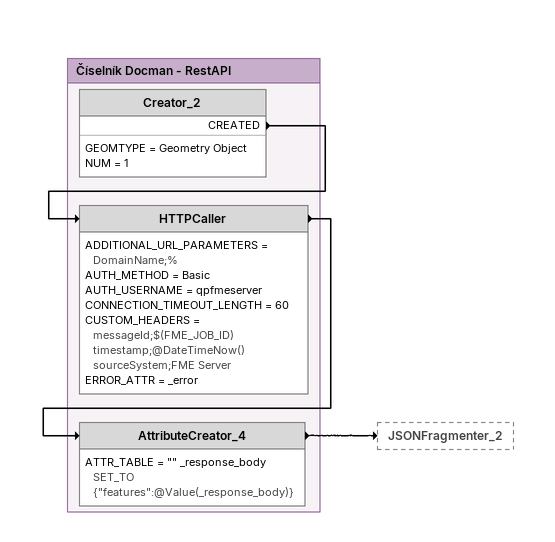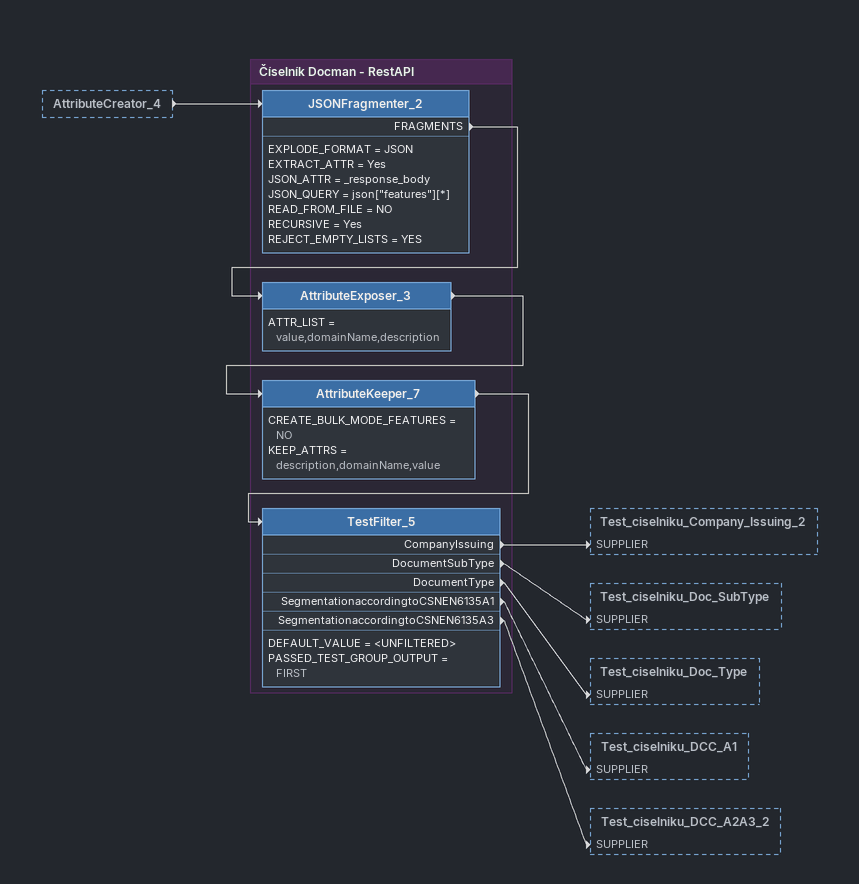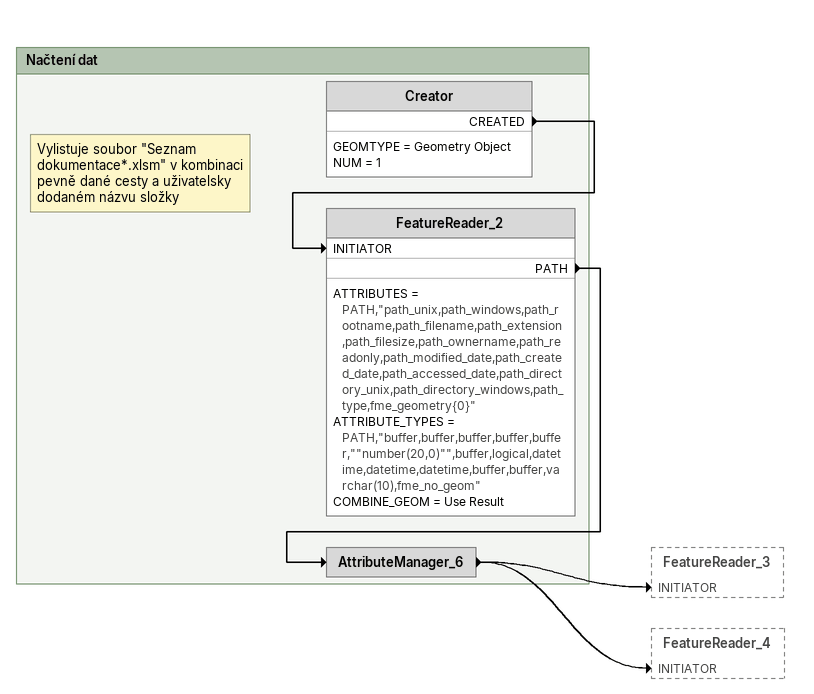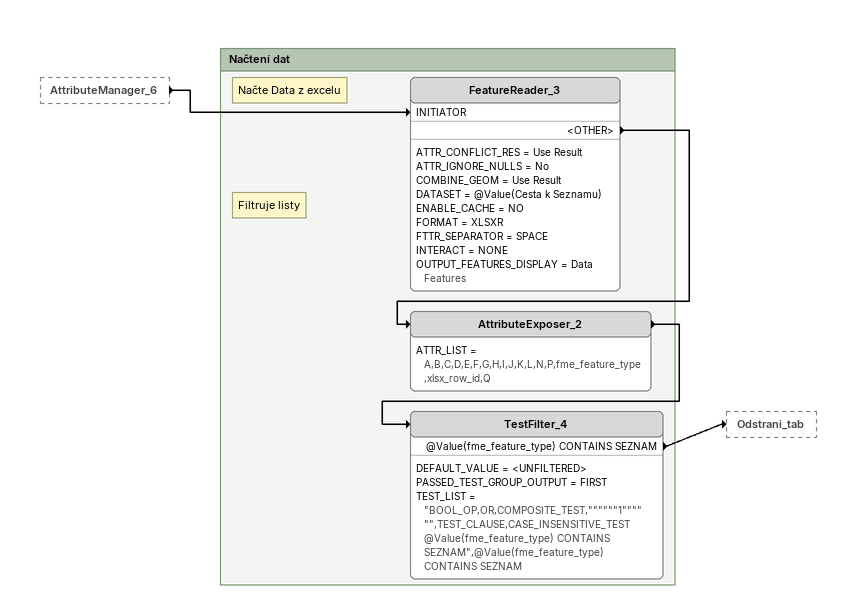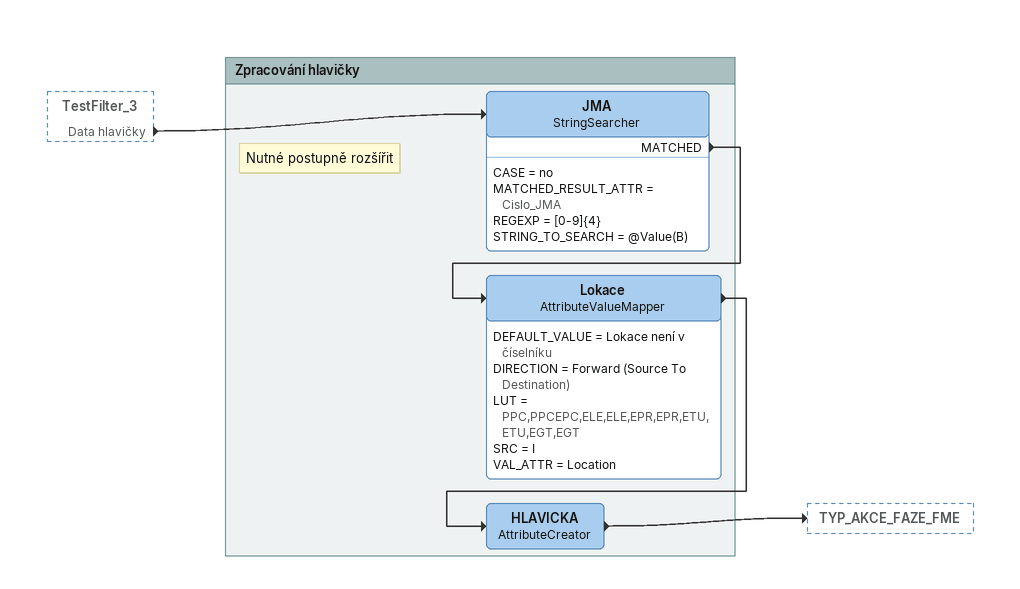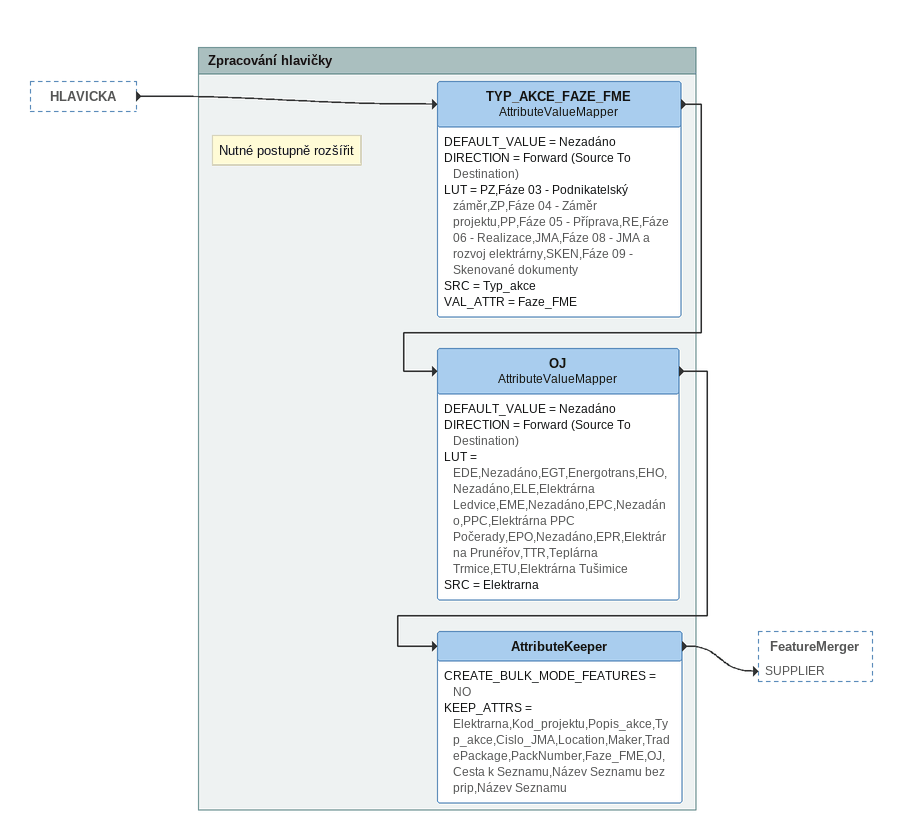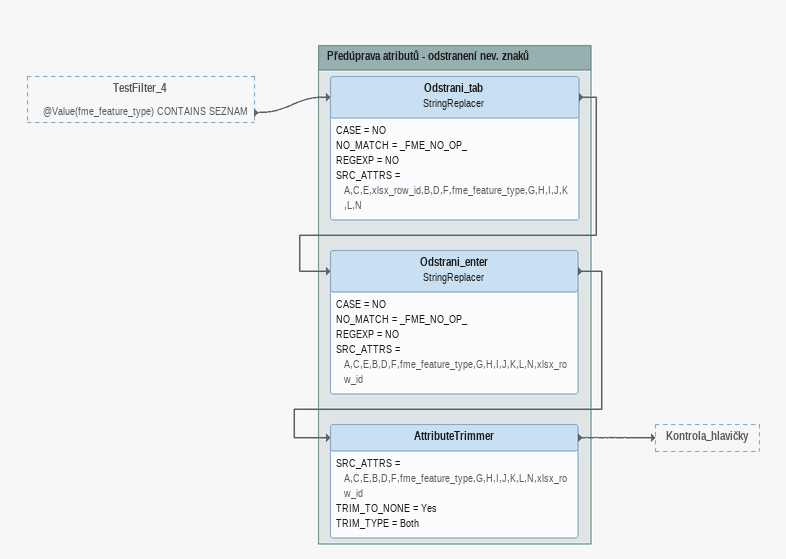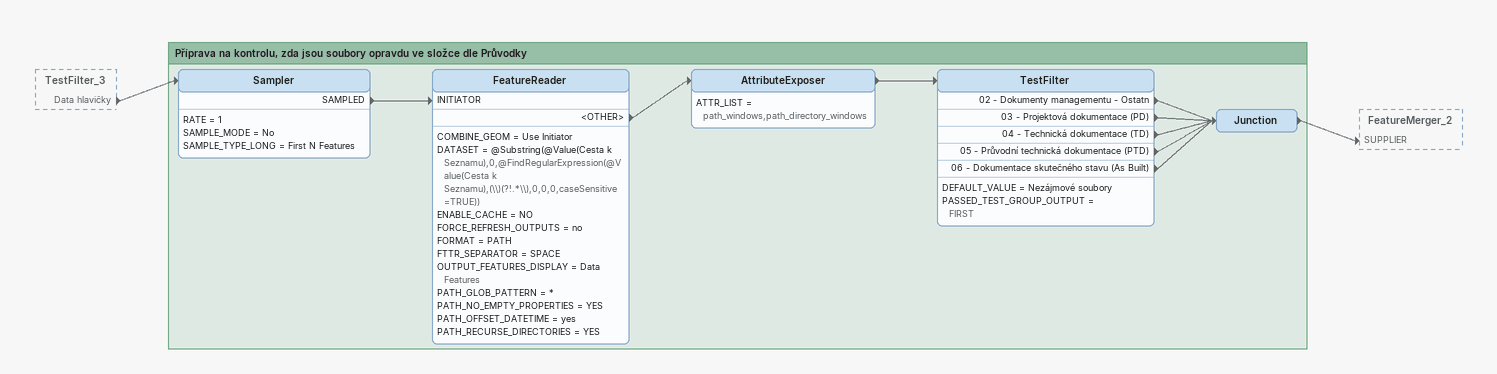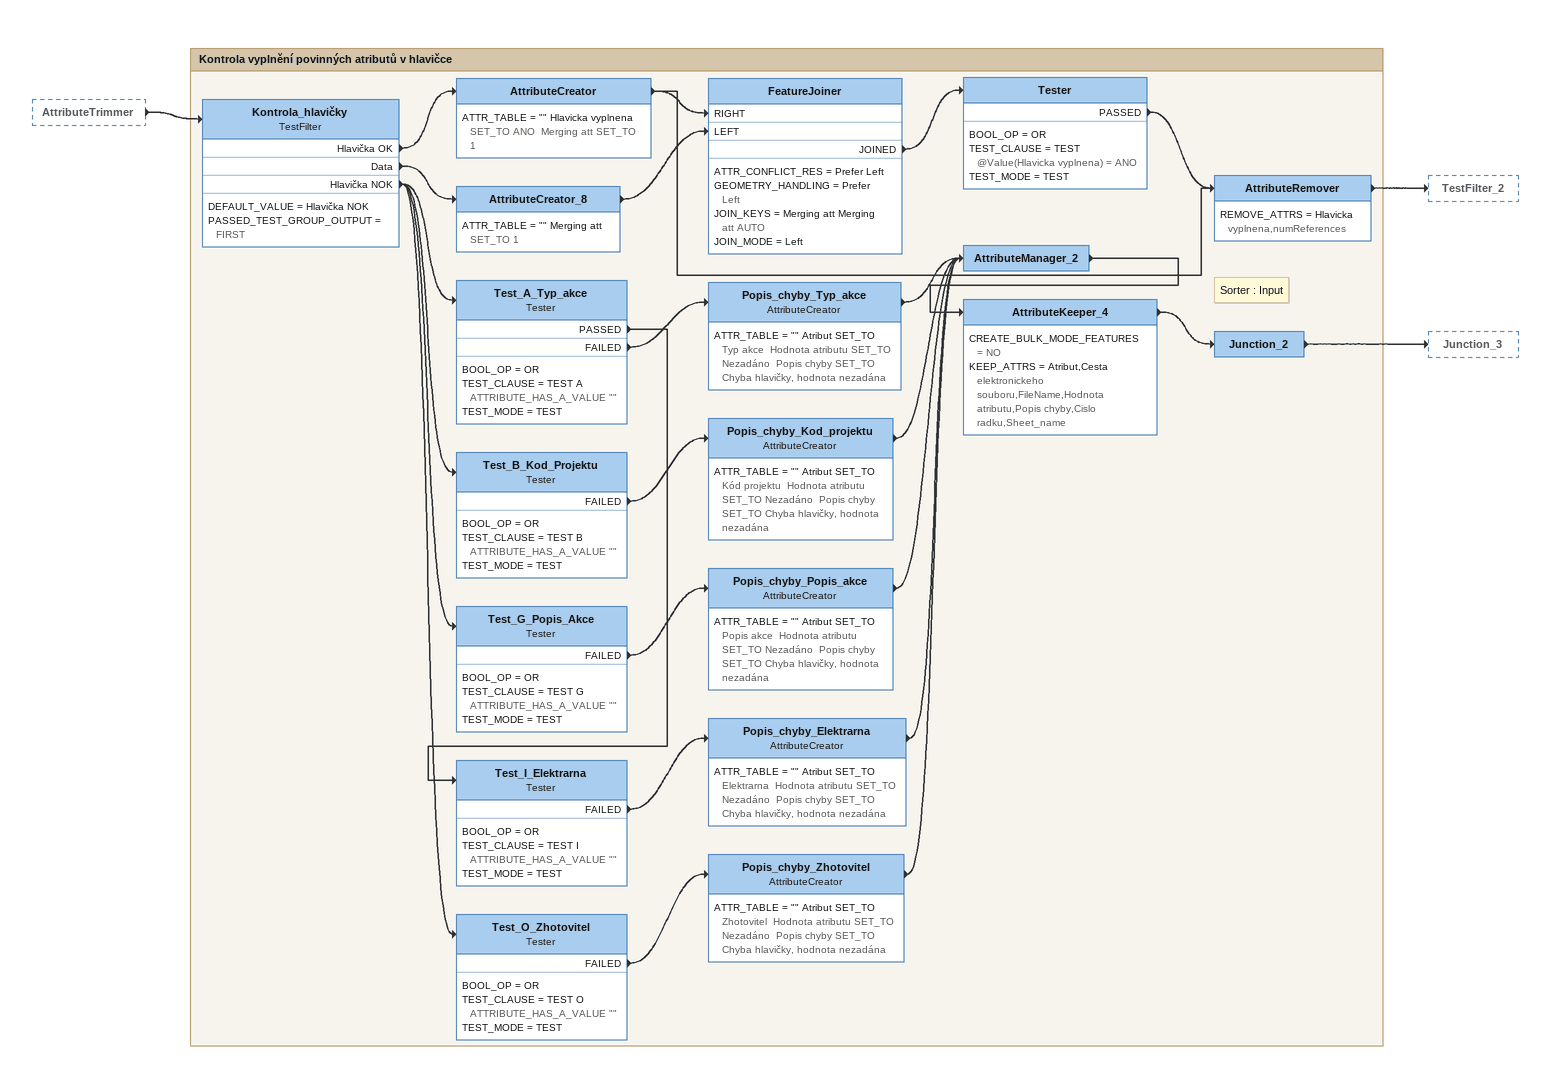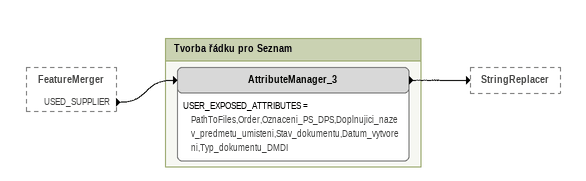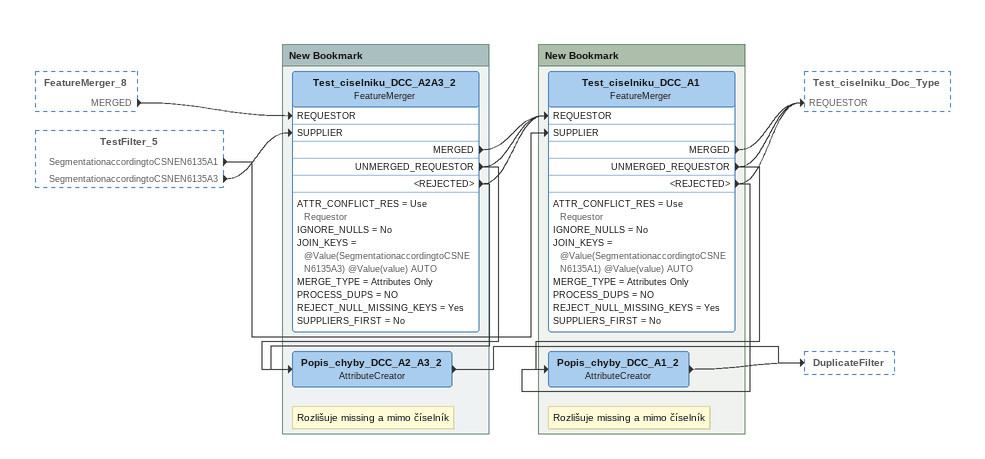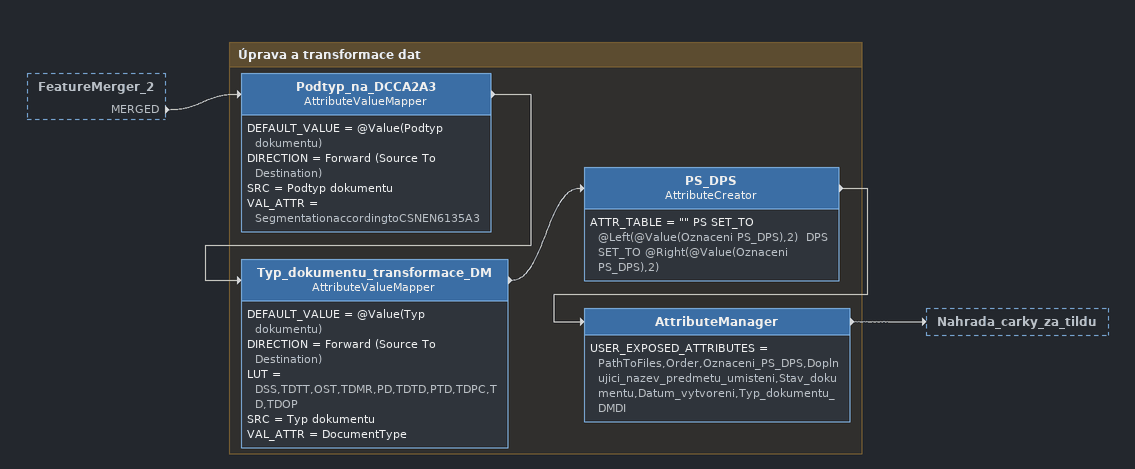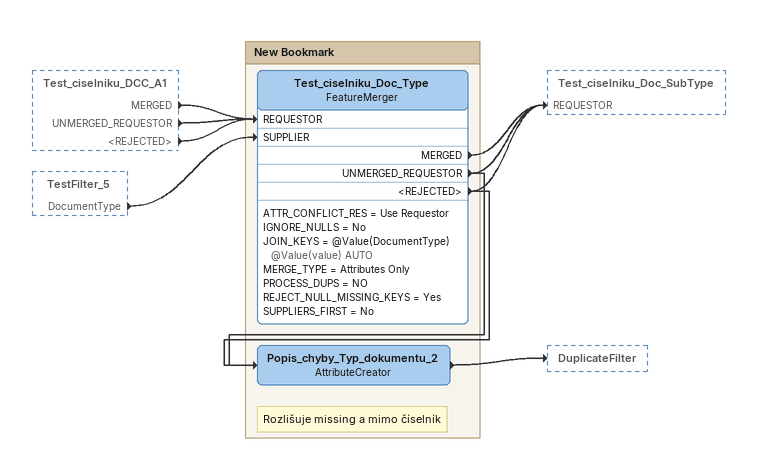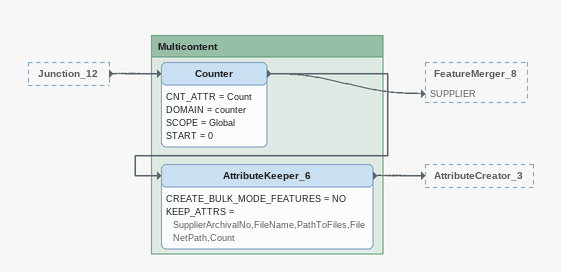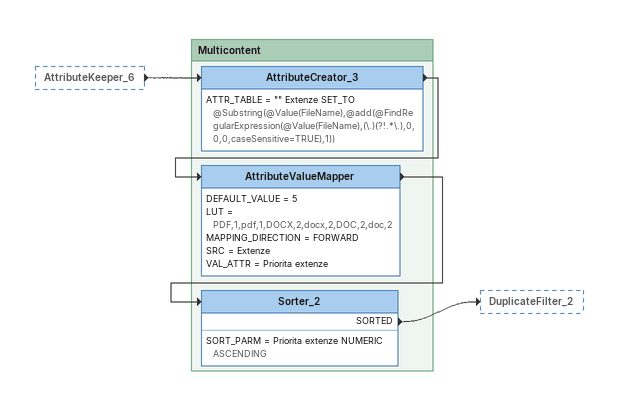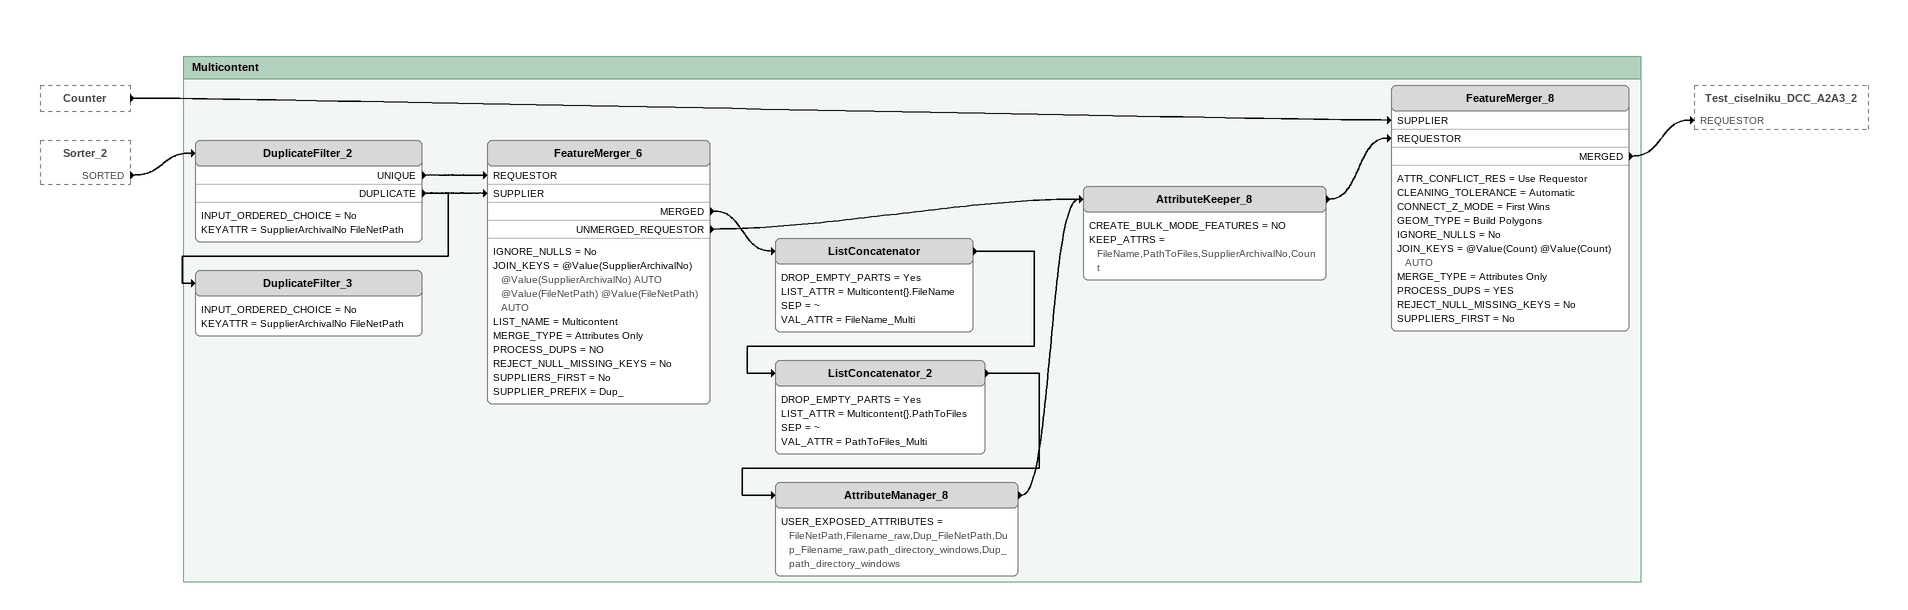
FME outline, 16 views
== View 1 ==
Bookmark: Číselník Docman - RestAPI
Creator_2
    GEOMTYPE = Geometry Object
    NUM = 1
    CREATED -> HTTPCaller
HTTPCaller
    ADDITIONAL_URL_PARAMETERS = DomainName;%
    AUTH_METHOD = Basic
    AUTH_USERNAME = qpfmeserver
    CONNECTION_TIMEOUT_LENGTH = 60
    CUSTOM_HEADERS = messageId;$(FME_JOB_ID) timestamp;@DateTimeNow() sourceSystem;FME Server
    ERROR_ATTR = _error
    -> AttributeCreator_4
AttributeCreator_4
    ATTR_TABLE = "" _response_body SET_TO {"features":@Value(_response_body)}
    -> JSONFragmenter_2

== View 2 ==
AttributeCreator_4 [outside]
    -> JSONFragmenter_2

Bookmark: Číselník Docman - RestAPI
JSONFragmenter_2
    EXPLODE_FORMAT = JSON
    EXTRACT_ATTR = Yes
    JSON_ATTR = _response_body
    JSON_QUERY = json["features"][*]
    READ_FROM_FILE = NO
    RECURSIVE = Yes
    REJECT_EMPTY_LISTS = YES
    FRAGMENTS -> AttributeExposer_3
AttributeExposer_3
    ATTR_LIST = value,domainName,description
    -> AttributeKeeper_7
AttributeKeeper_7
    CREATE_BULK_MODE_FEATURES = NO
    KEEP_ATTRS = description,domainName,value
    -> TestFilter_5
TestFilter_5
    DEFAULT_VALUE = <UNFILTERED>
    PASSED_TEST_GROUP_OUTPUT = FIRST
    CompanyIssuing -> Test_ciselniku_Company_Issuing_2 [SUPPLIER]
    DocumentSubType -> Test_ciselniku_Doc_SubType [SUPPLIER]
    DocumentType -> Test_ciselniku_Doc_Type [SUPPLIER]
    SegmentationaccordingtoCSNEN6135A1 -> Test_ciselniku_DCC_A1 [SUPPLIER]
    SegmentationaccordingtoCSNEN6135A3 -> Test_ciselniku_DCC_A2A3_2 [SUPPLIER]

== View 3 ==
Bookmark: Načtení dat
Creator
    GEOMTYPE = Geometry Object
    NUM = 1
    CREATED -> FeatureReader_2 [INITIATOR]
Note: Vylistuje soubor "Seznam dokumentace*.xlsm" v kombinaci pevně dané cesty a uživatelsky dodaném názvu složky
FeatureReader_2
    ATTRIBUTES = PATH,"path_unix,path_windows,path_rootname,path_filename,path_extension,path_filesize,path_ownername,path_readonly,path_modified_date,path_created_date,path_accessed_date,path_directory_unix,path_directory_windows,path_type,fme_geometry{0}"
    ATTRIBUTE_TYPES = PATH,"buffer,buffer,buffer,buffer,buffer,""number(20,0)"",buffer,logical,datetime,datetime,datetime,buffer,buffer,varchar(10),fme_no_geom"
    COMBINE_GEOM = Use Result
    PATH -> AttributeManager_6
AttributeManager_6
    -> FeatureReader_3 [INITIATOR]
    -> FeatureReader_4 [INITIATOR]

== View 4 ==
AttributeManager_6 [outside]
    -> FeatureReader_3 [INITIATOR]

Bookmark: Načtení dat
Note: Načte Data z excelu
FeatureReader_3
    ATTR_CONFLICT_RES = Use Result
    ATTR_IGNORE_NULLS = No
    COMBINE_GEOM = Use Result
    DATASET = @Value(Cesta k Seznamu)
    ENABLE_CACHE = NO
    FORMAT = XLSXR
    FTTR_SEPARATOR = SPACE
    INTERACT = NONE
    OUTPUT_FEATURES_DISPLAY = Data Features
    <OTHER> -> AttributeExposer_2
AttributeExposer_2
    ATTR_LIST = A,B,C,D,E,F,G,H,I,J,K,L,N,P,fme_feature_type,xlsx_row_id,Q
    -> TestFilter_4
Note: Filtruje listy
TestFilter_4
    DEFAULT_VALUE = <UNFILTERED>
    PASSED_TEST_GROUP_OUTPUT = FIRST
    TEST_LIST = "BOOL_OP,OR,COMPOSITE_TEST,""""""1"""""",TEST_CLAUSE,CASE_INSENSITIVE_TEST @Value(fme_feature_type) CONTAINS SEZNAM",@Value(fme_feature_type) CONTAINS SEZNAM
    @Value(fme_feature_type) CONTAINS SEZNAM -> Odstrani_tab

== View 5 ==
TestFilter_3 [outside]
    Data hlavičky -> JMA

Bookmark: Zpracování hlavičky
JMA: StringSearcher
    CASE = no
    MATCHED_RESULT_ATTR = Cislo_JMA
    REGEXP = [0-9]{4}
    STRING_TO_SEARCH = @Value(B)
    MATCHED -> Lokace
Note: Nutné postupně rozšířit
Lokace: AttributeValueMapper
    DEFAULT_VALUE = Lokace není v číselníku
    DIRECTION = Forward (Source To Destination)
    LUT = PPC,PPCEPC,ELE,ELE,EPR,EPR,ETU,ETU,EGT,EGT
    SRC = I
    VAL_ATTR = Location
    -> HLAVICKA
HLAVICKA: AttributeCreator
    -> TYP_AKCE_FAZE_FME

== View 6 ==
HLAVICKA [outside]
    -> TYP_AKCE_FAZE_FME

Bookmark: Zpracování hlavičky
TYP_AKCE_FAZE_FME: AttributeValueMapper
    DEFAULT_VALUE = Nezadáno
    DIRECTION = Forward (Source To Destination)
    LUT = PZ,Fáze 03 - Podnikatelský záměr,ZP,Fáze 04 - Záměr projektu,PP,Fáze 05 - Příprava,RE,Fáze 06 - Realizace,JMA,Fáze 08 - JMA a rozvoj elektrárny,SKEN,Fáze 09 - Skenované dokumenty
    SRC = Typ_akce
    VAL_ATTR = Faze_FME
    -> OJ
Note: Nutné postupně rozšířit
OJ: AttributeValueMapper
    DEFAULT_VALUE = Nezadáno
    DIRECTION = Forward (Source To Destination)
    LUT = EDE,Nezadáno,EGT,Energotrans,EHO,Nezadáno,ELE,Elektrárna Ledvice,EME,Nezadáno,EPC,Nezadáno,PPC,Elektrárna PPC Počerady,EPO,Nezadáno,EPR,Elektrárna Prunéřov,TTR,Teplárna Trmice,ETU,Elektrárna Tušimice
    SRC = Elektrarna
    -> AttributeKeeper
AttributeKeeper
    CREATE_BULK_MODE_FEATURES = NO
    KEEP_ATTRS = Elektrarna,Kod_projektu,Popis_akce,Typ_akce,Cislo_JMA,Location,Maker,TradePackage,PackNumber,Faze_FME,OJ,Cesta k Seznamu,Název Seznamu bez prip,Název Seznamu
    -> FeatureMerger [SUPPLIER]

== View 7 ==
TestFilter_4 [outside]
    @Value(fme_feature_type) CONTAINS SEZNAM -> Odstrani_tab

Bookmark: Předúprava atributů - odstranení nev. znaků
Odstrani_tab: StringReplacer
    CASE = NO
    NO_MATCH = _FME_NO_OP_
    REGEXP = NO
    SRC_ATTRS = A,C,E,xlsx_row_id,B,D,F,fme_feature_type,G,H,I,J,K,L,N
    -> Odstrani_enter
Odstrani_enter: StringReplacer
    CASE = NO
    NO_MATCH = _FME_NO_OP_
    REGEXP = NO
    SRC_ATTRS = A,C,E,B,D,F,fme_feature_type,G,H,I,J,K,L,N,xlsx_row_id
    -> AttributeTrimmer
AttributeTrimmer
    SRC_ATTRS = A,C,E,B,D,F,fme_feature_type,G,H,I,J,K,L,N,xlsx_row_id
    TRIM_TO_NONE = Yes
    TRIM_TYPE = Both
    -> Kontrola_hlavičky

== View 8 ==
TestFilter_3 [outside]
    Data hlavičky -> Sampler

Bookmark: Příprava na kontrolu, zda jsou soubory opravdu ve složce dle Průvodky
Sampler
    RATE = 1
    SAMPLE_MODE = No
    SAMPLE_TYPE_LONG = First N Features
    SAMPLED -> FeatureReader [INITIATOR]
FeatureReader
    COMBINE_GEOM = Use Initiator
    DATASET = @Substring(@Value(Cesta k Seznamu),0,@FindRegularExpression(@Value(Cesta k Seznamu),(\\)(?!.*\\),0,0,0,caseSensitive=TRUE))
    ENABLE_CACHE = NO
    FORCE_REFRESH_OUTPUTS = no
    FORMAT = PATH
    FTTR_SEPARATOR = SPACE
    OUTPUT_FEATURES_DISPLAY = Data Features
    PATH_GLOB_PATTERN = *
    PATH_NO_EMPTY_PROPERTIES = YES
    PATH_OFFSET_DATETIME = yes
    PATH_RECURSE_DIRECTORIES = YES
    <OTHER> -> AttributeExposer
AttributeExposer
    ATTR_LIST = path_windows,path_directory_windows
    -> TestFilter
TestFilter
    DEFAULT_VALUE = Nezájmové soubory
    PASSED_TEST_GROUP_OUTPUT = FIRST
    02 - Dokumenty managementu - Ostatn -> Junction
    03 - Projektová dokumentace (PD) -> Junction
    04 - Technická dokumentace (TD) -> Junction
    05 - Průvodní technická dokumentace (PTD) -> Junction
    06 - Dokumentace skutečného stavu (As Built) -> Junction
Junction
    -> FeatureMerger_2 [SUPPLIER]

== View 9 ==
AttributeTrimmer [outside]
    -> Kontrola_hlavičky

Bookmark: Kontrola vyplnění povinných atributů v hlavičce
Kontrola_hlavičky: TestFilter
    DEFAULT_VALUE = Hlavička NOK
    PASSED_TEST_GROUP_OUTPUT = FIRST
    Hlavička OK -> AttributeCreator
    Data -> AttributeCreator_8
    Hlavička NOK -> Test_A_Typ_akce
    Hlavička NOK -> Test_B_Kod_Projektu
    Hlavička NOK -> Test_G_Popis_Akce
    Hlavička NOK -> Test_O_Zhotovitel
AttributeCreator
    ATTR_TABLE = "" Hlavicka vyplnena SET_TO ANO  Merging att SET_TO 1
    -> FeatureJoiner [RIGHT]
    -> AttributeRemover
AttributeCreator_8
    ATTR_TABLE = "" Merging att SET_TO 1
    -> FeatureJoiner [LEFT]
FeatureJoiner
    ATTR_CONFLICT_RES = Prefer Left
    GEOMETRY_HANDLING = Prefer Left
    JOIN_KEYS = Merging att Merging att AUTO
    JOIN_MODE = Left
    JOINED -> Tester
Tester
    BOOL_OP = OR
    TEST_CLAUSE = TEST @Value(Hlavicka vyplnena) = ANO
    TEST_MODE = TEST
    PASSED -> AttributeRemover
AttributeRemover
    REMOVE_ATTRS = Hlavicka vyplnena,numReferences
    -> TestFilter_2
Test_A_Typ_akce: Tester
    BOOL_OP = OR
    TEST_CLAUSE = TEST A ATTRIBUTE_HAS_A_VALUE ""
    TEST_MODE = TEST
    PASSED -> Test_I_Elektrarna
    FAILED -> Popis_chyby_Typ_akce
Popis_chyby_Typ_akce: AttributeCreator
    ATTR_TABLE = "" Atribut SET_TO Typ akce  Hodnota atributu SET_TO Nezadáno  Popis chyby SET_TO Chyba hlavičky, hodnota nezadána
    -> AttributeManager_2
Test_I_Elektrarna: Tester
    BOOL_OP = OR
    TEST_CLAUSE = TEST I ATTRIBUTE_HAS_A_VALUE ""
    TEST_MODE = TEST
    FAILED -> Popis_chyby_Elektrarna
Popis_chyby_Elektrarna: AttributeCreator
    ATTR_TABLE = "" Atribut SET_TO Elektrarna  Hodnota atributu SET_TO Nezadáno  Popis chyby SET_TO Chyba hlavičky, hodnota nezadána
    -> AttributeManager_2
Test_B_Kod_Projektu: Tester
    BOOL_OP = OR
    TEST_CLAUSE = TEST B ATTRIBUTE_HAS_A_VALUE ""
    TEST_MODE = TEST
    FAILED -> Popis_chyby_Kod_projektu
Popis_chyby_Kod_projektu: AttributeCreator
    ATTR_TABLE = "" Atribut SET_TO Kód projektu  Hodnota atributu SET_TO Nezadáno  Popis chyby SET_TO Chyba hlavičky, hodnota nezadána
    -> AttributeManager_2
Test_G_Popis_Akce: Tester
    BOOL_OP = OR
    TEST_CLAUSE = TEST G ATTRIBUTE_HAS_A_VALUE ""
    TEST_MODE = TEST
    FAILED -> Popis_chyby_Popis_akce
Popis_chyby_Popis_akce: AttributeCreator
    ATTR_TABLE = "" Atribut SET_TO Popis akce  Hodnota atributu SET_TO Nezadáno  Popis chyby SET_TO Chyba hlavičky, hodnota nezadána
    -> AttributeManager_2
Test_O_Zhotovitel: Tester
    BOOL_OP = OR
    TEST_CLAUSE = TEST O ATTRIBUTE_HAS_A_VALUE ""
    TEST_MODE = TEST
    FAILED -> Popis_chyby_Zhotovitel
Popis_chyby_Zhotovitel: AttributeCreator
    ATTR_TABLE = "" Atribut SET_TO Zhotovitel  Hodnota atributu SET_TO Nezadáno  Popis chyby SET_TO Chyba hlavičky, hodnota nezadána
    -> AttributeManager_2
AttributeManager_2
    -> AttributeKeeper_4
AttributeKeeper_4
    CREATE_BULK_MODE_FEATURES = NO
    KEEP_ATTRS = Atribut,Cesta elektronickeho souboru,FileName,Hodnota atributu,Popis chyby,Cislo radku,Sheet_name
    -> Junction_2
Note: Sorter : Input
Junction_2
    -> Junction_3

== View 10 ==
FeatureMerger [outside]
    USED_SUPPLIER -> AttributeManager_3

Bookmark: Tvorba řádku pro Seznam
AttributeManager_3
    USER_EXPOSED_ATTRIBUTES = PathToFiles,Order,Oznaceni_PS_DPS,Doplnujici_nazev_predmetu_umisteni,Stav_dokumentu,Datum_vytvoreni,Typ_dokumentu_DMDI
    -> StringReplacer

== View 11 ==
FeatureMerger_8 [outside]
    MERGED -> Test_ciselniku_DCC_A2A3_2 [REQUESTOR]
TestFilter_5 [outside]
    SegmentationaccordingtoCSNEN6135A1 -> Test_ciselniku_DCC_A1 [SUPPLIER]
    SegmentationaccordingtoCSNEN6135A3 -> Test_ciselniku_DCC_A2A3_2 [SUPPLIER]

Bookmark: New Bookmark
Test_ciselniku_DCC_A2A3_2: FeatureMerger
    ATTR_CONFLICT_RES = Use Requestor
    IGNORE_NULLS = No
    JOIN_KEYS = @Value(SegmentationaccordingtoCSNEN6135A3) @Value(value) AUTO
    MERGE_TYPE = Attributes Only
    PROCESS_DUPS = NO
    REJECT_NULL_MISSING_KEYS = Yes
    SUPPLIERS_FIRST = No
    MERGED -> Test_ciselniku_DCC_A1 [REQUESTOR]
    UNMERGED_REQUESTOR -> Popis_chyby_DCC_A2_A3_2
    UNMERGED_REQUESTOR -> Test_ciselniku_DCC_A1 [REQUESTOR]
    <REJECTED> -> Popis_chyby_DCC_A2_A3_2
    <REJECTED> -> Test_ciselniku_DCC_A1 [REQUESTOR]
Note: Rozlišuje missing a mimo číselník
Popis_chyby_DCC_A2_A3_2: AttributeCreator
    -> DuplicateFilter

Bookmark: New Bookmark
Test_ciselniku_DCC_A1: FeatureMerger
    ATTR_CONFLICT_RES = Use Requestor
    IGNORE_NULLS = No
    JOIN_KEYS = @Value(SegmentationaccordingtoCSNEN6135A1) @Value(value) AUTO
    MERGE_TYPE = Attributes Only
    PROCESS_DUPS = NO
    REJECT_NULL_MISSING_KEYS = Yes
    SUPPLIERS_FIRST = No
    MERGED -> Test_ciselniku_Doc_Type [REQUESTOR]
    UNMERGED_REQUESTOR -> Popis_chyby_DCC_A1_2
    UNMERGED_REQUESTOR -> Test_ciselniku_Doc_Type [REQUESTOR]
    <REJECTED> -> Popis_chyby_DCC_A1_2
    <REJECTED> -> Test_ciselniku_Doc_Type [REQUESTOR]
Note: Rozlišuje missing a mimo číselník
Popis_chyby_DCC_A1_2: AttributeCreator
    -> DuplicateFilter

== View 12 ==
FeatureMerger_2 [outside]
    MERGED -> Podtyp_na_DCCA2A3

Bookmark: Úprava a transformace dat
Podtyp_na_DCCA2A3: AttributeValueMapper
    DEFAULT_VALUE = @Value(Podtyp dokumentu)
    DIRECTION = Forward (Source To Destination)
    SRC = Podtyp dokumentu
    VAL_ATTR = SegmentationaccordingtoCSNEN6135A3
    -> Typ_dokumentu_transformace_DM
Typ_dokumentu_transformace_DM: AttributeValueMapper
    DEFAULT_VALUE = @Value(Typ dokumentu)
    DIRECTION = Forward (Source To Destination)
    LUT = DSS,TDTT,OST,TDMR,PD,TDTD,PTD,TDPC,TD,TDOP
    SRC = Typ dokumentu
    VAL_ATTR = DocumentType
    -> PS_DPS
PS_DPS: AttributeCreator
    ATTR_TABLE = "" PS SET_TO @Left(@Value(Oznaceni PS_DPS),2)  DPS SET_TO @Right(@Value(Oznaceni PS_DPS),2)
    -> AttributeManager
AttributeManager
    USER_EXPOSED_ATTRIBUTES = PathToFiles,Order,Oznaceni_PS_DPS,Doplnujici_nazev_predmetu_umisteni,Stav_dokumentu,Datum_vytvoreni,Typ_dokumentu_DMDI
    -> Nahrada_carky_za_tildu

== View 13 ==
Test_ciselniku_DCC_A1 [outside]
    MERGED -> Test_ciselniku_Doc_Type [REQUESTOR]
    UNMERGED_REQUESTOR -> Test_ciselniku_Doc_Type [REQUESTOR]
    <REJECTED> -> Test_ciselniku_Doc_Type [REQUESTOR]
TestFilter_5 [outside]
    DocumentType -> Test_ciselniku_Doc_Type [SUPPLIER]

Bookmark: New Bookmark
Test_ciselniku_Doc_Type: FeatureMerger
    ATTR_CONFLICT_RES = Use Requestor
    IGNORE_NULLS = No
    JOIN_KEYS = @Value(DocumentType) @Value(value) AUTO
    MERGE_TYPE = Attributes Only
    PROCESS_DUPS = NO
    REJECT_NULL_MISSING_KEYS = Yes
    SUPPLIERS_FIRST = No
    MERGED -> Test_ciselniku_Doc_SubType [REQUESTOR]
    UNMERGED_REQUESTOR -> Popis_chyby_Typ_dokumentu_2
    UNMERGED_REQUESTOR -> Test_ciselniku_Doc_SubType [REQUESTOR]
    <REJECTED> -> Popis_chyby_Typ_dokumentu_2
    <REJECTED> -> Test_ciselniku_Doc_SubType [REQUESTOR]
Note: Rozlišuje missing a mimo číselník
Popis_chyby_Typ_dokumentu_2: AttributeCreator
    -> DuplicateFilter

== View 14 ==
Junction_12 [outside]
    -> Counter

Bookmark: Multicontent
Counter
    CNT_ATTR = Count
    DOMAIN = counter
    SCOPE = Global
    START = 0
    -> AttributeKeeper_6
    -> FeatureMerger_8 [SUPPLIER]
AttributeKeeper_6
    CREATE_BULK_MODE_FEATURES = NO
    KEEP_ATTRS = SupplierArchivalNo,FileName,PathToFiles,FileNetPath,Count
    -> AttributeCreator_3

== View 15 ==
AttributeKeeper_6 [outside]
    -> AttributeCreator_3

Bookmark: Multicontent
AttributeCreator_3
    ATTR_TABLE = "" Extenze SET_TO @Substring(@Value(FileName),@add(@FindRegularExpression(@Value(FileName),(\.)(?!.*\.),0,0,0,caseSensitive=TRUE),1))
    -> AttributeValueMapper
AttributeValueMapper
    DEFAULT_VALUE = 5
    LUT = PDF,1,pdf,1,DOCX,2,docx,2,DOC,2,doc,2
    MAPPING_DIRECTION = FORWARD
    SRC = Extenze
    VAL_ATTR = Priorita extenze
    -> Sorter_2
Sorter_2
    SORT_PARM = Priorita extenze NUMERIC ASCENDING
    SORTED -> DuplicateFilter_2

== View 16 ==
Counter [outside]
    -> FeatureMerger_8 [SUPPLIER]
Sorter_2 [outside]
    SORTED -> DuplicateFilter_2

Bookmark: Multicontent
DuplicateFilter_2
    INPUT_ORDERED_CHOICE = No
    KEYATTR = SupplierArchivalNo FileNetPath
    UNIQUE -> FeatureMerger_6 [REQUESTOR]
    DUPLICATE -> FeatureMerger_6 [SUPPLIER]
    DUPLICATE -> DuplicateFilter_3
FeatureMerger_6
    IGNORE_NULLS = No
    JOIN_KEYS = @Value(SupplierArchivalNo) @Value(SupplierArchivalNo) AUTO @Value(FileNetPath) @Value(FileNetPath) AUTO
    LIST_NAME = Multicontent
    MERGE_TYPE = Attributes Only
    PROCESS_DUPS = NO
    REJECT_NULL_MISSING_KEYS = No
    SUPPLIERS_FIRST = No
    SUPPLIER_PREFIX = Dup_
    MERGED -> ListConcatenator
    UNMERGED_REQUESTOR -> AttributeKeeper_8
ListConcatenator
    DROP_EMPTY_PARTS = Yes
    LIST_ATTR = Multicontent{}.FileName
    SEP = ~
    VAL_ATTR = FileName_Multi
    -> ListConcatenator_2
ListConcatenator_2
    DROP_EMPTY_PARTS = Yes
    LIST_ATTR = Multicontent{}.PathToFiles
    SEP = ~
    VAL_ATTR = PathToFiles_Multi
    -> AttributeManager_8
AttributeManager_8
    USER_EXPOSED_ATTRIBUTES = FileNetPath,Filename_raw,Dup_FileNetPath,Dup_Filename_raw,path_directory_windows,Dup_path_directory_windows
    -> AttributeKeeper_8
AttributeKeeper_8
    CREATE_BULK_MODE_FEATURES = NO
    KEEP_ATTRS = FileName,PathToFiles,SupplierArchivalNo,Count
    -> FeatureMerger_8 [REQUESTOR]
FeatureMerger_8
    ATTR_CONFLICT_RES = Use Requestor
    CLEANING_TOLERANCE = Automatic
    CONNECT_Z_MODE = First Wins
    GEOM_TYPE = Build Polygons
    IGNORE_NULLS = No
    JOIN_KEYS = @Value(Count) @Value(Count) AUTO
    MERGE_TYPE = Attributes Only
    PROCESS_DUPS = YES
    REJECT_NULL_MISSING_KEYS = No
    SUPPLIERS_FIRST = No
    MERGED -> Test_ciselniku_DCC_A2A3_2 [REQUESTOR]
DuplicateFilter_3
    INPUT_ORDERED_CHOICE = No
    KEYATTR = SupplierArchivalNo FileNetPath
